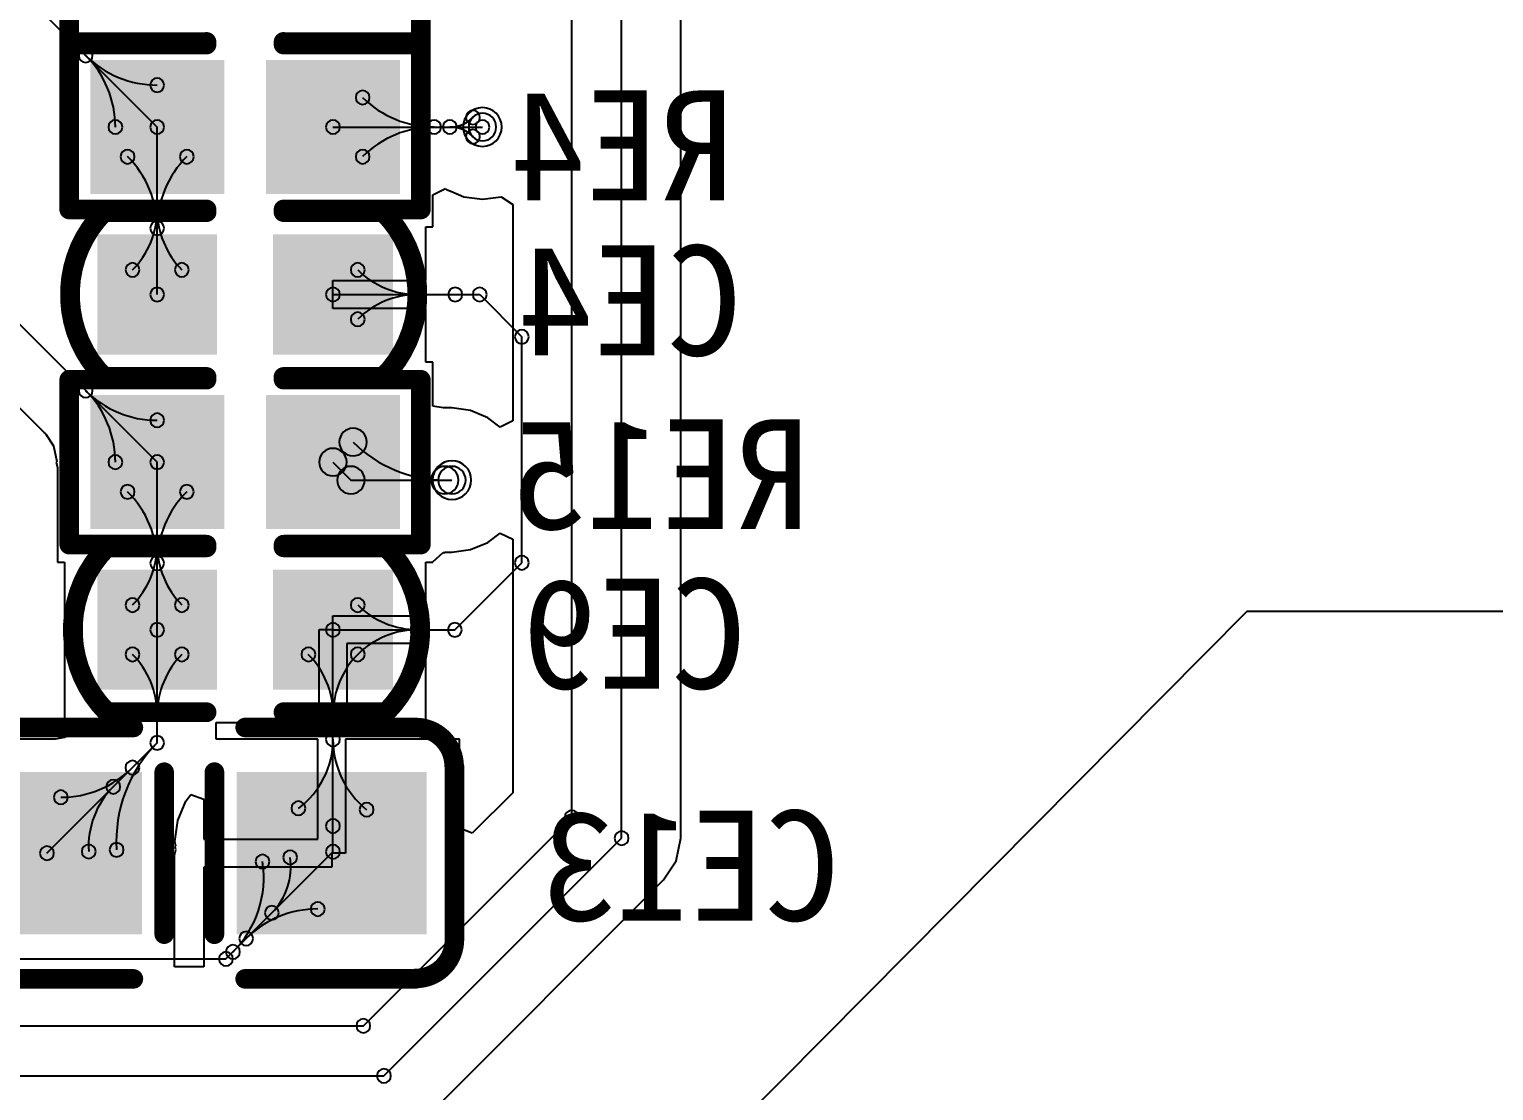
# Model space of a CAD drawing. Header units: inches. Extents: x 32166 to 66782, y 2386 to 7162.
# Drawn here: x 33017.1 to 33123.7, y 3342.6 to 3419.8 of the extents above; entities that cross this region are included whole.
import ezdxf

# ---------------------------------------------------------------- set-up
doc = ezdxf.new("R2010")
doc.units = ezdxf.units.IN
doc.header["$LTSCALE"] = 0.64311
doc.header["$MEASUREMENT"] = 0
for name, color, linetype in [('BOTTOMLAYER', 5, 'CONTINUOUS'), ('BOTTOMOVERLAY', 54, 'CONTINUOUS'), ('BOTTOMPASTE', 16, 'CONTINUOUS'), ('BOTTOMSOLDER', 6, 'CONTINUOUS'), ('MULTILAYER', 9, 'CONTINUOUS')]:
    doc.layers.add(name, color=color, linetype=linetype)
doc.styles.get("Standard").update_dxf_attribs({"font": 'txt', "width": 0.8})

msp = doc.modelspace()

# ---------------------------------------------------------------- linework, layer by layer
at = {"layer": 'BOTTOMLAYER'}
for p, q in [((33056.63, 3362.46), (33056.63, 3487.28)), ((33060.26, 3360.95), (33060.26, 3470.59)), ((33064.56, 3360.95), (33064.56, 3430.34)), ((33017.89, 3421.25), (33026.45, 3412.69)), ((33026.45, 3400.5), (33026.45, 3412.69)), ((33039.25, 3412.69), (33050.13, 3412.69)), ((33046.52, 3407.76), (33047.43, 3408.21)), ((33046.52, 3405.43), (33046.52, 3407.76)), ((33047.43, 3408.21), (33047.51, 3408.15)), ((33047.51, 3408.15), (33047.76, 3408.04)), ((33047.76, 3408.04), (33047.79, 3408.02)), ((33047.79, 3408.02), (33047.83, 3408.01)), ((33047.83, 3408.01), (33048.78, 3407.62)), ((33048.78, 3407.62), (33050.13, 3407.44)), ((33050.13, 3407.44), (33051.49, 3407.62)), ((33051.49, 3407.62), (33052.33, 3407.06)), ((33052.33, 3407.06), (33052.33, 3391.31)), ((33046.01, 3401.51), (33046.01, 3405.43)), ((33046.01, 3405.43), (33046.52, 3405.43)), ((33039.25, 3399.48), (33039.25, 3401.51)), ((33039.25, 3401.51), (33046.01, 3401.51)), ((33039.25, 3400.5), (33048.15, 3400.5)), ((33048.15, 3400.5), (33049.93, 3400.5)), ((33049.93, 3400.5), (33053, 3397.43)), ((33046.01, 3399.48), (33039.25, 3399.48)), ((33046.01, 3395.57), (33046.01, 3399.48)), ((33015.99, 3398.77), (33026.45, 3388.31)), ((33053, 3380.99), (33053, 3397.43)), ((33046.52, 3395.57), (33046.01, 3395.57)), ((33046.52, 3392.39), (33046.52, 3395.57)), ((33014.11, 3394.57), (33018.2, 3390.48)), ((33047.26, 3392.25), (33046.52, 3392.39)), ((33047.91, 3392.25), (33047.26, 3392.25)), ((33049.27, 3392.07), (33047.91, 3392.25)), ((33050.53, 3391.54), (33049.27, 3392.07)), ((33051.42, 3390.86), (33050.53, 3391.54)), ((33052.33, 3391.31), (33051.42, 3390.86)), ((33018.2, 3390.48), (33018.2, 3390.46)), ((33018.2, 3390.46), (33018.2, 3390.46)), ((33018.2, 3390.46), (33018.3, 3390.38)), ((33018.3, 3390.38), (33018.36, 3390.33)), ((33018.36, 3390.33), (33018.91, 3389.49)), ((33018.91, 3389.49), (33019.14, 3388.35)), ((33019.14, 3388.35), (33019.11, 3388.31)), ((33019.11, 3388.31), (33019.11, 3388.31)), ((33019.11, 3388.31), (33019.19, 3387.89)), ((33019.19, 3387.89), (33019.19, 3381.04)), ((33026.45, 3376.11), (33026.45, 3388.31)), ((33039.25, 3388.31), (33040.56, 3387)), ((33040.56, 3387), (33047.91, 3387)), ((33049.27, 3381.94), (33050.53, 3382.46)), ((33050.53, 3382.46), (33051.42, 3383.14)), ((33051.42, 3383.14), (33052.33, 3382.69)), ((33052.33, 3382.69), (33052.33, 3364.24)), ((33046.52, 3381.06), (33047.27, 3381.74)), ((33047.27, 3381.74), (33047.39, 3381.73)), ((33047.39, 3381.73), (33047.39, 3381.76)), ((33047.39, 3381.76), (33047.91, 3381.76)), ((33047.91, 3381.76), (33049.27, 3381.94)), ((33019.19, 3381.04), (33019.7, 3381.04)), ((33019.7, 3381.04), (33019.7, 3369.36)), ((33046.01, 3377.13), (33046.01, 3381.04)), ((33046.01, 3381.04), (33046.52, 3381.04)), ((33046.52, 3381.04), (33046.52, 3381.06)), ((33048.12, 3376.11), (33053, 3380.99)), ((33039.25, 3376.12), (33039.25, 3377.13)), ((33039.25, 3377.13), (33046.01, 3377.13)), ((33105.77, 3377.43), (33058.65, 3329.99)), ((33144.53, 3377.43), (33105.77, 3377.43)), ((33026.45, 3367.88), (33026.45, 3376.11)), ((33038.24, 3369.36), (33038.24, 3376.12)), ((33038.24, 3376.12), (33039.25, 3376.12)), ((33039.25, 3376.11), (33048.12, 3376.11)), ((33039.25, 3368.14), (33039.25, 3376.11)), ((33046.01, 3375.1), (33040.27, 3375.1)), ((33040.27, 3375.1), (33040.27, 3369.36)), ((33046.01, 3369.36), (33046.01, 3375.1)), ((33019.7, 3369.36), (33020, 3369.36)), ((33020.12, 3369.18), (33019.75, 3368.27)), ((33020, 3369.36), (33020.12, 3369.18)), ((33030.75, 3368.14), (33030.75, 3369.36)), ((33030.75, 3369.36), (33038.24, 3369.36)), ((33040.27, 3369.36), (33046.01, 3369.36)), ((33019.03, 3368.14), (33009.13, 3368.14)), ((33018.43, 3359.86), (33026.45, 3367.88)), ((33019.44, 3368.22), (33019.03, 3368.14)), ((33019.75, 3368.27), (33019.44, 3368.22)), ((33019.44, 3368.22), (33019.44, 3368.22)), ((33019.44, 3368.22), (33019.44, 3368.22)), ((33038.14, 3368.14), (33030.75, 3368.14)), ((33038.14, 3360.87), (33038.14, 3368.14)), ((33039.25, 3361.83), (33039.25, 3368.14)), ((33048.45, 3368.14), (33040.17, 3368.14)), ((33040.17, 3368.14), (33040.17, 3359.86)), ((33048.45, 3361.68), (33048.45, 3368.14)), ((33028.54, 3363.65), (33028.9, 3364.12)), ((33028.9, 3364.12), (33029.86, 3363.79)), ((33052.33, 3364.24), (33049.39, 3361.3)), ((33027.95, 3362.23), (33028.54, 3363.65)), ((33029.86, 3363.79), (33029.86, 3360.87)), ((33027.75, 3360.71), (33027.95, 3362.23)), ((33041.46, 3347.29), (33056.63, 3362.46)), ((33029.86, 3360.87), (33038.14, 3360.87)), ((33039.25, 3359.96), (33039.25, 3361.83)), ((33042.96, 3343.65), (33060.26, 3360.95)), ((33049.39, 3361.3), (33048.45, 3361.68)), ((33064.23, 3359.31), (33064.56, 3360.95)), ((33064.56, 3360.95), (33064.56, 3360.95)), ((33064.56, 3360.95), (33064.56, 3360.95)), ((33064.56, 3360.95), (33064.56, 3360.95)), ((33027.72, 3359.72), (33027.8, 3360.1)), ((33027.8, 3360.36), (33027.75, 3360.71)), ((33027.76, 3360.31), (33027.8, 3360.36)), ((33027.8, 3360.1), (33027.76, 3360.31)), ((33027.8, 3360.36), (33027.8, 3360.36)), ((33031.46, 3352.16), (33039.25, 3359.96)), ((33040.17, 3359.86), (33039.16, 3359.86)), ((33039.16, 3359.86), (33039.16, 3358.84)), ((33027.72, 3351.58), (33027.72, 3359.72)), ((33039.16, 3358.84), (33029.86, 3358.84)), ((33029.86, 3358.84), (33029.86, 3351.58)), ((33063.3, 3357.91), (33064.23, 3359.31)), ((33046, 3340.61), (33063.3, 3357.91)), ((33009.03, 3352.16), (33031.46, 3352.16)), ((33029.86, 3351.58), (33027.72, 3351.58)), ((32994.32, 3347.29), (33041.46, 3347.29)), ((32985.76, 3343.65), (33042.96, 3343.65))]:
    msp.add_line(p, q, dxfattribs=at)
for centre, radius, start, end in [((33021.25, 3417.89), 0.508, 0, 180), ((33021.25, 3417.89), 0.508, 0, 180), ((33021.25, 3417.89), 0.508, 180, 0), ((33021.25, 3417.89), 0.508, 180, 0), ((33016.05, 3412.69), 7.36, 360, 45), ((33026.45, 3423.1), 7.36, 225, 270), ((33026.45, 3415.74), 0.508, 0, 180), ((33026.45, 3415.74), 0.508, 180, 0), ((33041.41, 3414.84), 0.508, 0, 180), ((33041.41, 3414.84), 0.508, 180, 0), ((33046.61, 3420.05), 7.36, 225, 270), ((33023.41, 3412.69), 0.508, 0, 180), ((33026.45, 3412.69), 0.508, 0, 180), ((33026.45, 3412.69), 0.508, 0, 180), ((33039.25, 3412.69), 0.508, 0, 180), ((33046.61, 3412.69), 0.508, 0, 180), ((33046.61, 3412.69), 0.508, 0, 180), ((33047.76, 3412.69), 0.508, 0, 180), ((33047.76, 3412.69), 0.508, 0, 180), ((33047.76, 3415.07), 2.38, 270.0004, 315.0004), ((33049.44, 3413.39), 0.508, 0, 180), ((33049.44, 3413.39), 0.508, 180, 0), ((33050.13, 3412.69), 1, 0, 180), ((33050.13, 3412.69), 0.508, 0, 180), ((33023.41, 3412.69), 0.508, 180, 0), ((33026.45, 3412.69), 0.508, 180, 0), ((33026.45, 3412.69), 0.508, 180, 0), ((33039.25, 3412.69), 0.508, 180, 0), ((33046.61, 3405.33), 7.36, 90, 135), ((33046.61, 3412.69), 0.508, 180, 0), ((33046.61, 3412.69), 0.508, 180, 0), ((33047.76, 3412.69), 0.508, 180, 0), ((33047.76, 3412.69), 0.508, 180, 0), ((33047.76, 3410.31), 2.38, 44.9996, 89.9996), ((33049.44, 3411.99), 0.508, 0, 180), ((33050.13, 3412.69), 1, 180, 0), ((33050.13, 3412.69), 0.508, 180, 0), ((33024.3, 3410.53), 0.508, 0, 180), ((33028.61, 3410.53), 0.508, 0, 180), ((33041.41, 3410.53), 0.508, 0, 180), ((33049.44, 3411.99), 0.508, 180, 0), ((33024.3, 3410.53), 0.508, 180, 0), ((33019.1, 3405.33), 7.36, 360, 45), ((33033.81, 3405.33), 7.36, 135, 180), ((33028.61, 3410.53), 0.508, 180, 0), ((33041.41, 3410.53), 0.508, 180, 0), ((33026.45, 3406.63), 0.508, 0, 180), ((33026.45, 3406.63), 0.508, 0, 180), ((33020.32, 3406.63), 6.13, 315.0001, 0.0001), ((33026.45, 3406.63), 0.508, 180, 0), ((33026.45, 3406.63), 0.508, 180, 0), ((33026.45, 3405.33), 0.508, 0, 180), ((33026.45, 3405.33), 0.508, 0, 180), ((33032.59, 3406.63), 6.13, 179.9999, 224.9999), ((33026.45, 3405.33), 0.508, 180, 0), ((33026.45, 3405.33), 0.508, 180, 0), ((33024.66, 3402.29), 0.508, 0, 180), ((33028.25, 3402.29), 0.508, 0, 180), ((33041.05, 3402.29), 0.508, 0, 180), ((33024.66, 3402.29), 0.508, 180, 0), ((33028.25, 3402.29), 0.508, 180, 0), ((33041.05, 3402.29), 0.508, 180, 0), ((33045.39, 3406.63), 6.13, 225.0001, 270.0001), ((33026.45, 3400.5), 0.508, 0, 180), ((33026.45, 3400.5), 0.508, 180, 0), ((33039.25, 3400.5), 0.508, 0, 180), ((33039.25, 3400.5), 0.508, 180, 0), ((33045.39, 3394.37), 6.13, 89.9999, 134.9999), ((33045.39, 3400.5), 0.508, 0, 180), ((33045.39, 3400.5), 0.508, 0, 180), ((33045.39, 3400.5), 0.508, 180, 0), ((33045.39, 3400.5), 0.508, 180, 0), ((33048.15, 3400.5), 0.508, 0, 180), ((33048.15, 3400.5), 0.508, 0, 180), ((33048.15, 3400.5), 0.508, 180, 0), ((33048.15, 3400.5), 0.508, 180, 0), ((33049.93, 3400.5), 0.508, 0, 180), ((33049.93, 3400.5), 0.508, 0, 180), ((33049.93, 3400.5), 0.508, 180, 0), ((33049.93, 3400.5), 0.508, 180, 0), ((33041.05, 3398.7), 0.508, 0, 180), ((33041.05, 3398.7), 0.508, 180, 0), ((33053, 3397.43), 0.508, 0, 180), ((33053, 3397.43), 0.508, 0, 180), ((33053, 3397.43), 0.508, 180, 0), ((33053, 3397.43), 0.508, 180, 0), ((33021.25, 3393.51), 0.508, 0, 180), ((33021.25, 3393.51), 0.508, 0, 180), ((33021.25, 3393.51), 0.508, 180, 0), ((33021.25, 3393.51), 0.508, 180, 0), ((33016.05, 3388.31), 7.36, 360, 45), ((33026.45, 3398.71), 7.36, 225, 270), ((33026.45, 3391.35), 0.508, 0, 180), ((33026.45, 3391.35), 0.508, 180, 0), ((33040.71, 3389.77), 1, 0, 180), ((33040.71, 3389.77), 1, 180, 0), ((33047.39, 3396.44), 9.44, 225.0001, 270.0001), ((33023.41, 3388.31), 0.508, 0, 180), ((33026.45, 3388.31), 0.508, 0, 180), ((33026.45, 3388.31), 0.508, 0, 180), ((33039.25, 3388.31), 1, 0, 180), ((33023.41, 3388.31), 0.508, 180, 0), ((33026.45, 3388.31), 0.508, 180, 0), ((33026.45, 3388.31), 0.508, 180, 0), ((33039.25, 3388.31), 1, 180, 0), ((33040.56, 3387), 1, 0, 180), ((33040.56, 3387), 1, 0, 180), ((33047.39, 3387), 1, 0, 180), ((33047.91, 3387), 1, 0, 180), ((33047.91, 3387), 1, 0, 180), ((33024.3, 3386.15), 0.508, 0, 180), ((33028.61, 3386.15), 0.508, 0, 180), ((33040.56, 3387), 1, 180, 0), ((33040.56, 3387), 1, 180, 0), ((33047.39, 3387), 1, 180, 0), ((33047.91, 3387), 1, 180, 0), ((33047.91, 3387), 1, 180, 0), ((33024.3, 3386.15), 0.508, 180, 0), ((33019.1, 3380.95), 7.36, 360, 45), ((33033.81, 3380.95), 7.36, 135, 180), ((33028.61, 3386.15), 0.508, 180, 0), ((33020.32, 3382.25), 6.13, 315.0001, 0.0001), ((33026.45, 3382.25), 0.508, 0, 180), ((33026.45, 3382.25), 0.508, 0, 180), ((33026.45, 3382.25), 0.508, 180, 0), ((33026.45, 3382.25), 0.508, 180, 0), ((33032.59, 3382.25), 6.13, 179.9999, 224.9999), ((33026.45, 3380.95), 0.508, 0, 180), ((33026.45, 3380.95), 0.508, 0, 180), ((33053, 3380.99), 0.508, 0, 180), ((33053, 3380.99), 0.508, 0, 180), ((33026.45, 3380.95), 0.508, 180, 0), ((33026.45, 3380.95), 0.508, 180, 0), ((33053, 3380.99), 0.508, 180, 0), ((33053, 3380.99), 0.508, 180, 0), ((33024.66, 3377.91), 0.508, 0, 180), ((33024.66, 3377.91), 0.508, 180, 0), ((33028.25, 3377.91), 0.508, 0, 180), ((33028.25, 3377.91), 0.508, 180, 0), ((33041.05, 3377.91), 0.508, 0, 180), ((33041.05, 3377.91), 0.508, 180, 0), ((33045.39, 3382.25), 6.13, 225.0001, 270.0001), ((33026.45, 3376.11), 0.508, 0, 180), ((33026.45, 3376.11), 0.508, 0, 180), ((33026.45, 3376.11), 0.508, 180, 0), ((33026.45, 3376.11), 0.508, 180, 0), ((33039.25, 3376.11), 0.508, 0, 180), ((33039.25, 3376.11), 0.508, 0, 180), ((33039.25, 3376.11), 0.508, 180, 0), ((33039.25, 3376.11), 0.508, 180, 0), ((33045.39, 3369.98), 6.13, 89.9999, 134.9999), ((33045.39, 3376.11), 0.508, 0, 180), ((33045.39, 3376.11), 0.508, 0, 180), ((33045.39, 3376.11), 0.508, 180, 0), ((33045.39, 3376.11), 0.508, 180, 0), ((33048.12, 3376.11), 0.508, 0, 180), ((33048.12, 3376.11), 0.508, 0, 180), ((33048.12, 3376.11), 0.508, 180, 0), ((33048.12, 3376.11), 0.508, 180, 0), ((33024.66, 3374.32), 0.508, 0, 180), ((33028.25, 3374.32), 0.508, 0, 180), ((33037.46, 3374.32), 0.508, 0, 180), ((33041.05, 3374.32), 0.508, 0, 180), ((33041.05, 3374.32), 0.508, 0, 180), ((33024.66, 3374.32), 0.508, 180, 0), ((33020.32, 3369.98), 6.13, 359.9999, 44.9999), ((33032.59, 3369.98), 6.13, 135.0001, 180.0001), ((33028.25, 3374.32), 0.508, 180, 0), ((33037.46, 3374.32), 0.508, 180, 0), ((33033.12, 3369.98), 6.13, 359.9999, 44.9999), ((33045.39, 3369.98), 6.13, 135.0001, 180.0001), ((33041.05, 3374.32), 0.508, 180, 0), ((33041.05, 3374.32), 0.508, 180, 0), ((33026.45, 3369.98), 0.508, 0, 180), ((33026.45, 3369.98), 0.508, 0, 180), ((33039.25, 3369.98), 0.508, 0, 180), ((33039.25, 3369.98), 0.508, 0, 180), ((33026.45, 3369.98), 0.508, 180, 0), ((33026.45, 3369.98), 0.508, 180, 0), ((33039.25, 3369.98), 0.508, 180, 0), ((33039.25, 3369.98), 0.508, 180, 0), ((33026.45, 3367.88), 0.508, 0, 180), ((33026.45, 3367.88), 0.508, 0, 180), ((33026.45, 3367.88), 0.508, 0, 180), ((33039.25, 3368.14), 0.508, 0, 180), ((33039.25, 3368.14), 0.508, 0, 180), ((33039.25, 3368.14), 0.508, 0, 180), ((33039.25, 3368.14), 0.508, 0, 180), ((33033.63, 3360.71), 10.15, 135, 183.433), ((33026.45, 3367.88), 0.508, 180, 0), ((33026.45, 3367.88), 0.508, 180, 0), ((33026.45, 3367.88), 0.508, 180, 0), ((33033, 3368.14), 6.26, 306.6231, 0.0001), ((33039.25, 3368.14), 0.508, 180, 0), ((33039.25, 3368.14), 0.508, 180, 0), ((33039.25, 3368.14), 0.508, 180, 0), ((33039.25, 3368.14), 0.508, 180, 0), ((33045.83, 3368.14), 6.58, 180, 231.129), ((33024.65, 3366.08), 0.508, 0, 180), ((33019.44, 3371.28), 7.36, 270, 315), ((33023.26, 3364.69), 0.508, 0, 180), ((33024.65, 3366.08), 0.508, 180, 0), ((33019.44, 3363.92), 0.508, 0, 180), ((33027.6, 3360.35), 6.14, 134.9998, 183.4328), ((33023.26, 3364.69), 0.508, 180, 0), ((33019.44, 3363.92), 0.508, 180, 0), ((33036.73, 3363.12), 0.508, 0, 180), ((33036.73, 3363.12), 0.508, 180, 0), ((33041.7, 3363.02), 0.508, 0, 180), ((33041.7, 3363.02), 0.508, 180, 0), ((33039.25, 3361.83), 0.508, 0, 180), ((33039.25, 3361.83), 0.508, 0, 180), ((33056.63, 3362.46), 0.508, 0, 180), ((33056.63, 3362.46), 0.508, 0, 180), ((33056.63, 3362.46), 0.508, 180, 0), ((33056.63, 3362.46), 0.508, 180, 0), ((33039.25, 3361.83), 0.508, 180, 0), ((33039.25, 3361.83), 0.508, 180, 0), ((33060.26, 3360.95), 0.508, 0, 180), ((33060.26, 3360.95), 0.508, 0, 180), ((33060.26, 3360.95), 0.508, 180, 0), ((33060.26, 3360.95), 0.508, 180, 0), ((33018.43, 3359.86), 0.508, 0, 180), ((33018.43, 3359.86), 0.508, 180, 0), ((33021.47, 3359.98), 0.508, 0, 180), ((33021.47, 3359.98), 0.508, 180, 0), ((33023.5, 3360.1), 0.508, 0, 180), ((33023.5, 3360.1), 0.508, 180, 0), ((33036.13, 3359.55), 0.508, 0, 180), ((33039.25, 3359.96), 0.508, 0, 180), ((33039.25, 3359.96), 0.508, 0, 180), ((33039.25, 3359.96), 0.508, 180, 0), ((33039.25, 3359.96), 0.508, 180, 0), ((33026.55, 3358.08), 7.66, 315.0001, 8.7031), ((33034.12, 3359.24), 0.508, 0, 180), ((33034.12, 3359.24), 0.508, 180, 0), ((33031.47, 3358.84), 4.71, 315, 8.703), ((33036.13, 3359.55), 0.508, 180, 0), ((33038.14, 3348.44), 7.36, 90, 135), ((33034.8, 3355.51), 0.508, 0, 180), ((33038.14, 3355.79), 0.508, 0, 180), ((33038.14, 3355.79), 0.508, 180, 0), ((33034.8, 3355.51), 0.508, 180, 0), ((33032.93, 3353.64), 0.508, 0, 180), ((33032.93, 3353.64), 0.508, 180, 0), ((33031.46, 3352.16), 0.508, 0, 180), ((33031.46, 3352.16), 0.508, 0, 180), ((33031.97, 3352.67), 0.508, 0, 180), ((33031.97, 3352.67), 0.508, 180, 0), ((33031.46, 3352.16), 0.508, 180, 0), ((33031.46, 3352.16), 0.508, 180, 0), ((33041.46, 3347.29), 0.508, 0, 180), ((33041.46, 3347.29), 0.508, 0, 180), ((33041.46, 3347.29), 0.508, 180, 0), ((33041.46, 3347.29), 0.508, 180, 0), ((33042.96, 3343.65), 0.508, 0, 180), ((33042.96, 3343.65), 0.508, 0, 180), ((33042.96, 3343.65), 0.508, 180, 0), ((33042.96, 3343.65), 0.508, 180, 0)]:
    msp.add_arc(centre, radius, start, end, dxfattribs=at)
for points in [[(33030.52, 3416.75), (33022.39, 3416.75), (33030.52, 3408.63), (33022.39, 3408.63)], [(33043.32, 3416.75), (33035.19, 3416.75), (33043.32, 3408.63), (33035.19, 3408.63)], [(33030.01, 3404.05), (33022.9, 3404.05), (33030.01, 3396.94), (33022.9, 3396.94)], [(33042.81, 3404.05), (33035.7, 3404.05), (33042.81, 3396.94), (33035.7, 3396.94)], [(33030.52, 3392.37), (33022.39, 3392.37), (33030.52, 3384.24), (33022.39, 3384.24)], [(33043.32, 3392.37), (33035.19, 3392.37), (33043.32, 3384.24), (33035.19, 3384.24)], [(33022.9, 3372.56), (33030.01, 3372.56), (33022.9, 3379.67), (33030.01, 3379.67)], [(33035.7, 3372.56), (33042.81, 3372.56), (33035.7, 3379.67), (33042.81, 3379.67)], [(33012.33, 3354.78), (33024.52, 3354.78), (33012.33, 3364.94), (33024.52, 3364.94)], [(33033.06, 3354.78), (33045.25, 3354.78), (33033.06, 3364.94), (33045.25, 3364.94)]]:
    msp.add_solid(points, dxfattribs=at)
at = {"layer": 'BOTTOMOVERLAY'}
for points, const_width in [([(33020.05, 3418.88), (33020.05, 3430.88)], 1.42), ([(33045.65, 3418.88), (33045.65, 3430.88)], 1.42), ([(33020.05, 3418.88), (33030.05, 3418.88)], 1.42), ([(33035.65, 3418.88), (33045.65, 3418.88)], 1.42), ([(33020.05, 3406.69), (33020.05, 3418.69)], 1.42), ([(33020.05, 3418.69), (33030.05, 3418.69)], 1.42), ([(33035.65, 3418.69), (33045.65, 3418.69)], 1.42), ([(33045.65, 3406.69), (33045.65, 3418.69)], 1.42), ([(33020.05, 3406.69), (33030.05, 3406.69)], 1.42), ([(33022.59, 3406.5), (33030.05, 3406.5)], 1.44), ([(33035.65, 3406.5), (33042.91, 3406.5)], 1.44), ([(33035.65, 3406.69), (33045.65, 3406.69)], 1.42), ([(33020.05, 3394.31), (33030.05, 3394.31)], 1.42), ([(33020.05, 3394.31), (33020.05, 3382.31)], 1.42), ([(33022.59, 3394.5), (33030.05, 3394.5)], 1.44), ([(33035.65, 3394.5), (33042.91, 3394.5)], 1.44), ([(33035.65, 3394.31), (33045.65, 3394.31)], 1.42), ([(33045.65, 3394.31), (33045.65, 3382.31)], 1.42), ([(33020.05, 3382.31), (33030.05, 3382.31)], 1.42), ([(33022.8, 3382.11), (33030.05, 3382.11)], 1.44), ([(33035.65, 3382.11), (33043.12, 3382.11)], 1.44), ([(33035.65, 3382.31), (33045.65, 3382.31)], 1.42), ([(33022.8, 3370.11), (33030.05, 3370.11)], 1.44), ([(33035.65, 3370.11), (33043.12, 3370.11)], 1.44), ([(33012.31, 3369), (33024.73, 3369)], 1.42), ([(33032.85, 3369), (33045.25, 3369)], 1.42), ([(33026.96, 3353.96), (33026.96, 3365.75)], 1.42), ([(33030.62, 3353.96), (33030.62, 3365.75)], 1.42), ([(33048.09, 3353.56), (33048.09, 3366.16)], 1.42), ([(33012.33, 3350.71), (33024.73, 3350.71)], 1.42), ([(33032.85, 3350.71), (33045.27, 3350.71)], 1.42)]:
    msp.add_lwpolyline(points, dxfattribs=dict(at, const_width=const_width))
for points, const_width in [([(33020.05, 3419.24, 1), (33020.05, 3418.53, 1)], 0.711), ([(33020.05, 3419.24, 1), (33020.05, 3418.53, 1)], 0.711), ([(33030.05, 3419.24, 1), (33030.05, 3418.53, 1)], 0.711), ([(33035.65, 3419.24, 1), (33035.65, 3418.53, 1)], 0.711), ([(33045.65, 3419.24, 1), (33045.65, 3418.53, 1)], 0.711), ([(33045.65, 3419.24, 1), (33045.65, 3418.53, 1)], 0.711), ([(33020.05, 3419.05, 1), (33020.05, 3418.33, 1)], 0.711), ([(33020.05, 3419.05, 1), (33020.05, 3418.33, 1)], 0.711), ([(33030.05, 3419.05, 1), (33030.05, 3418.33, 1)], 0.711), ([(33035.65, 3419.05, 1), (33035.65, 3418.33, 1)], 0.711), ([(33045.65, 3419.05, 1), (33045.65, 3418.33, 1)], 0.711), ([(33045.65, 3419.05, 1), (33045.65, 3418.33, 1)], 0.711), ([(33020.05, 3407.05, 1), (33020.05, 3406.33, 1)], 0.711), ([(33020.05, 3407.05, 1), (33020.05, 3406.33, 1)], 0.711), ([(33022.59, 3406.86, 1), (33022.59, 3406.14, 1)], 0.72), ([(33022.59, 3406.86, 1), (33022.59, 3406.14, 1)], 0.72), ([(33030.05, 3406.86, 1), (33030.05, 3406.14, 1)], 0.72), ([(33030.05, 3407.05, 1), (33030.05, 3406.33, 1)], 0.711), ([(33035.65, 3406.86, 1), (33035.65, 3406.14, 1)], 0.72), ([(33035.65, 3407.05, 1), (33035.65, 3406.33, 1)], 0.711), ([(33042.91, 3406.86, 1), (33042.91, 3406.14, 1)], 0.72), ([(33042.91, 3406.86, 1), (33042.91, 3406.14, 1)], 0.72), ([(33045.65, 3407.05, 1), (33045.65, 3406.33, 1)], 0.711), ([(33045.65, 3407.05, 1), (33045.65, 3406.33, 1)], 0.711), ([(33020.05, 3394.66, 1), (33020.05, 3393.95, 1)], 0.711), ([(33020.05, 3394.66, 1), (33020.05, 3393.95, 1)], 0.711), ([(33022.59, 3394.86, 1), (33022.59, 3394.14, 1)], 0.72), ([(33022.59, 3394.86, 1), (33022.59, 3394.14, 1)], 0.72), ([(33030.05, 3394.86, 1), (33030.05, 3394.14, 1)], 0.72), ([(33030.05, 3394.66, 1), (33030.05, 3393.95, 1)], 0.711), ([(33035.65, 3394.86, 1), (33035.65, 3394.14, 1)], 0.72), ([(33035.65, 3394.66, 1), (33035.65, 3393.95, 1)], 0.711), ([(33042.91, 3394.86, 1), (33042.91, 3394.14, 1)], 0.72), ([(33042.91, 3394.86, 1), (33042.91, 3394.14, 1)], 0.72), ([(33045.65, 3394.66, 1), (33045.65, 3393.95, 1)], 0.711), ([(33045.65, 3394.66, 1), (33045.65, 3393.95, 1)], 0.711), ([(33020.05, 3382.66, 1), (33020.05, 3381.95, 1)], 0.711), ([(33020.05, 3382.66, 1), (33020.05, 3381.95, 1)], 0.711), ([(33022.8, 3381.75, 1), (33022.8, 3382.47, 1)], 0.72), ([(33022.8, 3381.75, 1), (33022.8, 3382.47, 1)], 0.72), ([(33030.05, 3381.75, 1), (33030.05, 3382.47, 1)], 0.72), ([(33030.05, 3382.66, 1), (33030.05, 3381.95, 1)], 0.711), ([(33035.65, 3381.75, 1), (33035.65, 3382.47, 1)], 0.72), ([(33035.65, 3382.66, 1), (33035.65, 3381.95, 1)], 0.711), ([(33043.12, 3381.75, 1), (33043.12, 3382.47, 1)], 0.72), ([(33043.12, 3381.75, 1), (33043.12, 3382.47, 1)], 0.72), ([(33045.65, 3382.66, 1), (33045.65, 3381.95, 1)], 0.711), ([(33045.65, 3382.66, 1), (33045.65, 3381.95, 1)], 0.711), ([(33022.8, 3369.75, 1), (33022.8, 3370.47, 1)], 0.72), ([(33022.8, 3369.75, 1), (33022.8, 3370.47, 1)], 0.72), ([(33030.05, 3369.75, 1), (33030.05, 3370.47, 1)], 0.72), ([(33035.65, 3369.75, 1), (33035.65, 3370.47, 1)], 0.72), ([(33043.12, 3369.75, 1), (33043.12, 3370.47, 1)], 0.72), ([(33043.12, 3369.75, 1), (33043.12, 3370.47, 1)], 0.72), ([(33024.37, 3369, 1), (33025.08, 3369, 1)], 0.711), ([(33032.5, 3369, 1), (33033.21, 3369, 1)], 0.711), ([(33044.89, 3369, 1), (33045.61, 3369, 1)], 0.711), ([(33044.89, 3369, 1), (33045.61, 3369, 1)], 0.711), ([(33026.61, 3365.75, 1), (33027.32, 3365.75, 1)], 0.711), ([(33030.26, 3365.75, 1), (33030.98, 3365.75, 1)], 0.711), ([(33047.72, 3366.18, 1), (33048.43, 3366.18, 1)], 0.711), ([(33047.74, 3366.16, 1), (33048.45, 3366.16, 1)], 0.711), ([(33026.61, 3353.96, 1), (33027.32, 3353.96, 1)], 0.711), ([(33030.26, 3353.96, 1), (33030.98, 3353.96, 1)], 0.711), ([(33047.74, 3353.56, 1), (33048.45, 3353.56, 1)], 0.711), ([(33047.74, 3353.56, 1), (33048.45, 3353.56, 1)], 0.711), ([(33024.37, 3350.71, 1), (33025.08, 3350.71, 1)], 0.711), ([(33032.5, 3350.71, 1), (33033.21, 3350.71, 1)], 0.711), ([(33044.92, 3350.74, 1), (33045.63, 3350.74, 1)], 0.711), ([(33044.92, 3350.71, 1), (33045.63, 3350.71, 1)], 0.711)]:
    msp.add_lwpolyline(points, format="xyb", close=True, dxfattribs=dict(at, const_width=const_width))
for points, const_width in [([(33022.59, 3394.5, -0.414214), (33022.59, 3406.5)], 1.44), ([(33042.91, 3406.5, -0.414214), (33042.91, 3394.5)], 1.44), ([(33022.8, 3370.11, -0.414214), (33022.8, 3382.11)], 1.44), ([(33043.12, 3382.11, -0.414214), (33043.12, 3370.11)], 1.44), ([(33045.25, 3369, -0.414214), (33048.07, 3366.18)], 1.42), ([(33048.09, 3353.56, -0.414214), (33045.27, 3350.74)], 1.42)]:
    msp.add_lwpolyline(points, format="xyb", dxfattribs=dict(at, const_width=const_width))
at = {"layer": 'BOTTOMPASTE'}
for points in [[(33030.52, 3416.75), (33022.39, 3416.75), (33030.52, 3408.63), (33022.39, 3408.63)], [(33043.32, 3416.75), (33035.19, 3416.75), (33043.32, 3408.63), (33035.19, 3408.63)], [(33030.01, 3404.05), (33022.9, 3404.05), (33030.01, 3396.94), (33022.9, 3396.94)], [(33042.81, 3404.05), (33035.7, 3404.05), (33042.81, 3396.94), (33035.7, 3396.94)], [(33030.52, 3392.37), (33022.39, 3392.37), (33030.52, 3384.24), (33022.39, 3384.24)], [(33043.32, 3392.37), (33035.19, 3392.37), (33043.32, 3384.24), (33035.19, 3384.24)], [(33022.9, 3372.56), (33030.01, 3372.56), (33022.9, 3379.67), (33030.01, 3379.67)], [(33035.7, 3372.56), (33042.81, 3372.56), (33035.7, 3379.67), (33042.81, 3379.67)], [(33012.33, 3354.78), (33024.52, 3354.78), (33012.33, 3364.94), (33024.52, 3364.94)], [(33033.06, 3354.78), (33045.25, 3354.78), (33033.06, 3364.94), (33045.25, 3364.94)]]:
    msp.add_solid(points, dxfattribs=at)
at = {"layer": 'BOTTOMSOLDER'}
for centre, start, end in [((33050.13, 3412.69), 0, 180), ((33050.13, 3412.69), 180, 0), ((33047.91, 3387), 0, 180), ((33047.91, 3387), 180, 0)]:
    msp.add_arc(centre, 1.41, start, end, dxfattribs=at)
for points in [[(33031.33, 3417.57), (33021.58, 3417.57), (33031.33, 3407.81), (33021.58, 3407.81)], [(33044.13, 3417.57), (33034.38, 3417.57), (33044.13, 3407.81), (33034.38, 3407.81)], [(33030.82, 3404.87), (33022.09, 3404.87), (33030.82, 3396.13), (33022.09, 3396.13)], [(33043.62, 3404.87), (33034.89, 3404.87), (33043.62, 3396.13), (33034.89, 3396.13)], [(33031.33, 3393.18), (33021.58, 3393.18), (33031.33, 3383.43), (33021.58, 3383.43)], [(33044.13, 3393.18), (33034.38, 3393.18), (33044.13, 3383.43), (33034.38, 3383.43)], [(33022.09, 3371.74), (33030.82, 3371.74), (33022.09, 3380.48), (33030.82, 3380.48)], [(33034.89, 3371.74), (33043.62, 3371.74), (33034.89, 3380.48), (33043.62, 3380.48)], [(33011.52, 3353.96), (33025.34, 3353.96), (33011.52, 3365.75), (33025.34, 3365.75)], [(33032.25, 3353.96), (33046.06, 3353.96), (33032.25, 3365.75), (33046.06, 3365.75)]]:
    msp.add_solid(points, dxfattribs=at)
at = {"layer": 'MULTILAYER'}
for centre, start, end in [((33050.13, 3412.69), 0, 180), ((33050.13, 3412.69), 180, 0), ((33047.91, 3387), 0, 180), ((33047.91, 3387), 180, 0)]:
    msp.add_arc(centre, 1, start, end, dxfattribs=at)

# ---------------------------------------------------------------- texts
at = {"layer": 'BOTTOMOVERLAY', "text_generation_flag": 2}
for s, p in [('RE4', (33068.47, 3407.35)), ('CE4', (33069.03, 3396.07)), ('RE15', (33073.99, 3383.43)), ('CE9', (33069.35, 3371.83)), ('CE13', (33076.15, 3354.95))]:
    msp.add_text(s, height=8, rotation=360, dxfattribs=at).set_placement(p)

doc.saveas('drawing.dxf')
